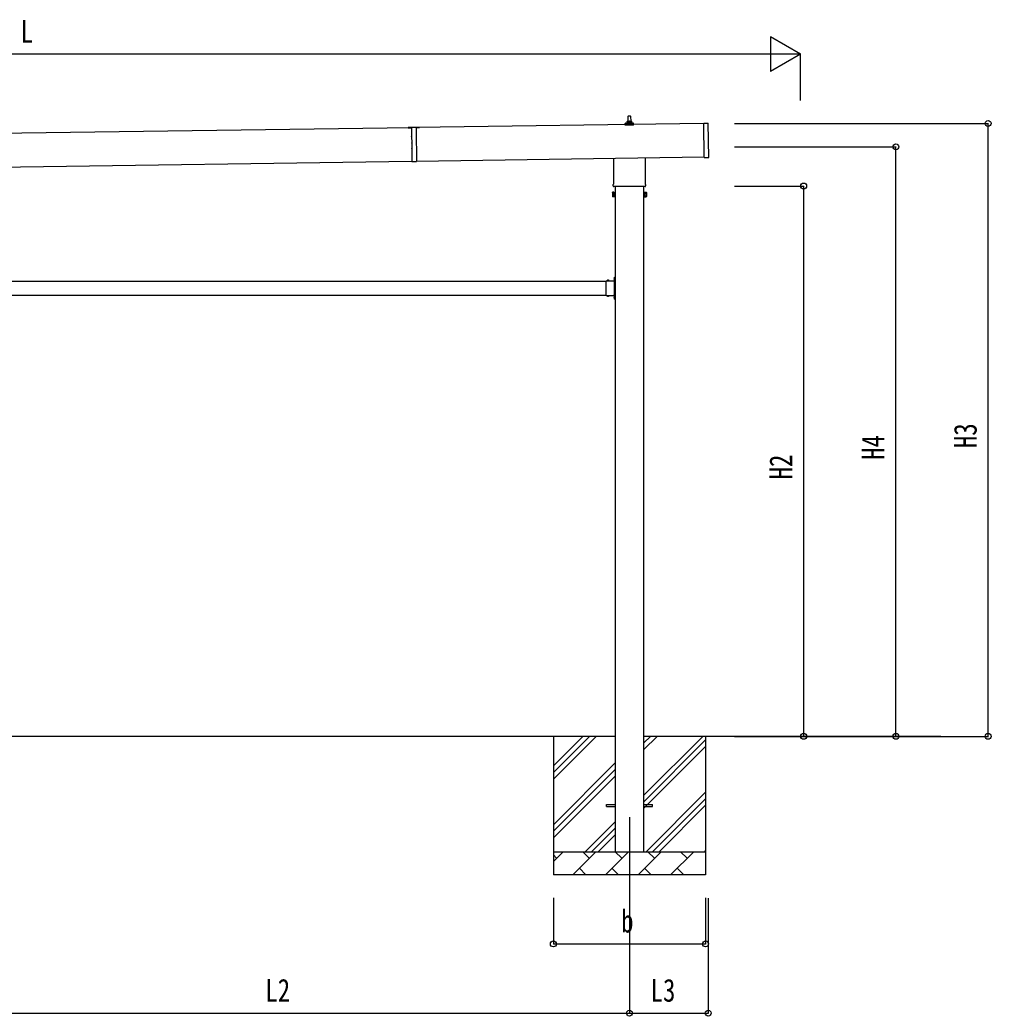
# Model space of a CAD drawing. Units: millimetres, scale not verified. Extents: x -12615 to 12615, y -8910 to 8910.
# Drawn here: x -1808 to 2403, y -4633 to -315 of the extents above; entities that cross this region are included whole.
import ezdxf
from ezdxf.enums import TextEntityAlignment as Align

# ---------------------------------------------------------------- set-up
doc = ezdxf.new("R2010")
doc.units = ezdxf.units.MM
doc.header["$LTSCALE"] = 40
for name, color, linetype in [('0-4_YKK_12', 2, 'Continuous'), ('0-5_YKK_13', 4, 'Continuous'), ('0-6_YKK_A1', 4, 'Continuous'), ('0-7_YKK_D', 6, 'Continuous')]:
    doc.layers.add(name, color=color, linetype=linetype)
doc.styles.add('ＭＳ ゴシック', font='')
doc.styles.get('ＭＳ ゴシック').set_extended_font_data('MS Gothic')

msp = doc.modelspace()

# ---------------------------------------------------------------- linework, layer by layer
at = {"layer": '0-4_YKK_12'}
msp.add_line((835.06, -3770.37), (835.06, -4270.37), dxfattribs=at)
at = {"layer": '0-5_YKK_13'}
for p, q in [((829.06, -755.4), (829.79, -731.87)), ((830.79, -730.9), (839.33, -730.9)), ((840.33, -731.87), (841.06, -755.4)), ((816.81, -770.9), (816.81, -763.18)), ((853.31, -770.9), (816.81, -770.9)), ((817.19, -762.4), (852.93, -762.4)), ((817.57, -762.21), (824.3, -760.58)), ((824.68, -760.4), (845.44, -760.4)), ((825.06, -759.61), (825.06, -755.4)), ((826.06, -755.4), (844.06, -755.4)), ((845.06, -759.61), (845.06, -755.4)), ((852.55, -762.21), (845.82, -760.58)), ((853.31, -770.9), (853.31, -763.18)), ((1157.1, -761.67), (1176.1, -761.4)), ((1159.25, -911.66), (1157.1, -761.67)), ((1179.23, -910.37), (1177.11, -762.39)), ((-75.22, -780.77), (-125.22, -781.48)), ((-125.22, -781.48), (-125.21, -781.98)), ((-125.21, -781.98), (-110.21, -781.77)), ((-110.22, -781.27), (-110.04, -793.67)), ((-110.03, -794.47), (-109.68, -818.67)), ((-109.67, -819.47), (-109.27, -847.66)), ((-90.22, -780.99), (-90.04, -793.38)), ((-90.21, -781.48), (-75.21, -781.27)), ((-90.03, -794.18), (-89.68, -818.38)), ((-89.67, -819.18), (-89.27, -847.38)), ((-75.22, -780.77), (-75.21, -781.27)), ((-109.26, -848.46), (-108.91, -872.66)), ((-89.26, -848.18), (-88.91, -872.38)), ((-108.9, -873.46), (-108.11, -928.55)), ((-88.9, -873.18), (-88.12, -928.26)), ((-108.11, -928.55), (-88.12, -928.27)), ((766.76, -1024.88), (766.76, -914.23)), ((903.36, -912.28), (903.36, -1024.88)), ((1159.25, -911.66), (1178.24, -911.39)), ((765.06, -1033.66), (765.06, -1028.16)), ((905.06, -1028.16), (905.06, -1033.66)), ((761.06, -1063.16), (761.82, -1061.84)), ((761.06, -1063.16), (761.06, -1080.16)), ((768.06, -1066.75), (761.82, -1066.75)), ((768.06, -1076.56), (761.82, -1076.56)), ((903, -1037.16), (767.12, -1037.16)), ((902.06, -1066.75), (908.3, -1066.75)), ((902.06, -1076.56), (908.3, -1076.56)), ((909.06, -1063.16), (908.3, -1061.84)), ((909.06, -1063.16), (909.06, -1080.16)), ((761.06, -1080.16), (761.82, -1081.47)), ((768.06, -1081.47), (761.82, -1081.47)), ((770.56, -1080.86), (768.06, -1080.86)), ((899.56, -1080.86), (902.06, -1080.86)), ((902.06, -1081.47), (908.3, -1081.47)), ((909.06, -1080.16), (908.3, -1081.47)), ((734.56, -1455.66), (734.56, -1445.27)), ((734.56, -1445.27), (770.96, -1445.27)), ((734.56, -1497.66), (734.56, -1457.09)), ((737.82, -1444.41), (737.82, -1444.57)), ((738.52, -1445.27), (746.59, -1445.27)), ((741.43, -1445.27), (740.11, -1442.61)), ((743.68, -1445.27), (745.01, -1442.61)), ((747.29, -1444.41), (747.29, -1444.57)), ((766.86, -1437.37), (772.56, -1437.37)), ((770.56, -1446.87), (767.56, -1446.87)), ((770.96, -1436.25), (768.3, -1434.92)), ((770.96, -1438.5), (768.3, -1439.82)), ((770.1, -1432.64), (770.26, -1432.64)), ((770.1, -1442.11), (770.26, -1442.11)), ((770.56, -1455.66), (770.56, -1448.87)), ((770.56, -1497.66), (770.56, -1457.09)), ((770.96, -1429.87), (772.56, -1429.87)), ((770.96, -1446.83), (770.96, -1429.87)), ((770.96, -1433.34), (770.96, -1441.41)), ((772.56, -1434.37), (770.96, -1434.37)), ((770.96, -1435.37), (772.56, -1435.37)), ((770.96, -1439.37), (772.56, -1439.37)), ((772.56, -1440.37), (770.96, -1440.37)), ((734.56, -1509.47), (734.56, -1499.09)), ((734.56, -1509.47), (770.96, -1509.47)), ((737.82, -1510.33), (737.82, -1510.17)), ((738.52, -1509.47), (746.59, -1509.47)), ((741.43, -1509.47), (740.11, -1512.13)), ((743.68, -1509.47), (745.01, -1512.13)), ((747.29, -1510.33), (747.29, -1510.17)), ((767.56, -1507.87), (770.56, -1507.87)), ((770.56, -1505.87), (770.56, -1499.09)), ((770.96, -1524.87), (770.96, -1507.91)), ((770.96, -1516.25), (768.3, -1514.92)), ((770.96, -1518.5), (768.3, -1519.82)), ((770.1, -1512.64), (770.26, -1512.64)), ((770.1, -1522.11), (770.26, -1522.11)), ((770.96, -1513.34), (770.96, -1521.41)), ((770.96, -1515.37), (772.56, -1515.37)), ((770.96, -1519.37), (772.56, -1519.37)), ((770.96, -1524.87), (772.56, -1524.87)), ((735.06, -3715.87), (772.56, -3715.87)), ((735.06, -3724.87), (735.06, -3715.87)), ((735.06, -3724.87), (772.56, -3724.87)), ((897.56, -3715.87), (935.06, -3715.87)), ((897.56, -3724.87), (935.06, -3724.87)), ((935.06, -3724.87), (935.06, -3715.87))]:
    msp.add_line(p, q, dxfattribs=at)
for points in [[(768.06, -1081.47), (768.06, -1061.84), (761.82, -1061.84)], [(768.06, -1080.86), (768.06, -1062.46), (770.56, -1062.46)], [(902.06, -1080.86), (902.06, -1062.46), (899.56, -1062.46)], [(902.06, -1081.47), (902.06, -1061.84), (908.3, -1061.84)], [(770.56, -1448.87), (767.56, -1448.87), (767.56, -1445.27)], [(772.56, -1444.87), (772.56, -1438.87), (772.56, -1435.87), (772.56, -1429.87)], [(770.56, -1505.87), (767.56, -1505.87), (767.56, -1509.47)], [(772.56, -1524.87), (772.56, -1518.87), (772.56, -1515.87), (772.56, -1509.87)]]:
    msp.add_lwpolyline(points, dxfattribs=at)
for points in [[(770.56, -1082.16), (770.56, -1061.16), (772.56, -1061.16), (772.56, -1082.16)], [(899.56, -1082.16), (899.56, -1061.16), (897.56, -1061.16), (897.56, -1082.16)]]:
    msp.add_lwpolyline(points, close=True, dxfattribs=at)
for centre, radius, start, end in [((830.79, -731.9), 1, 90, 178.60509), ((839.33, -731.9), 1, 1.39491, 90), ((817.81, -763.18), 1, 103.62699, 180), ((824.06, -759.61), 1, 283.62699, 0), ((829.14, -756.03), 4.13, 90, 171.17633), ((826.06, -756.4), 1, 90, 180), ((838.39, -755.4), 4.83, 133.60282, 180), ((831.73, -755.4), 4.83, 0, 46.39718), ((840.97, -756.03), 4.13, 8.82367, 90), ((844.06, -756.4), 1, 0, 90), ((846.06, -759.61), 1, 180, 256.37301), ((852.31, -763.18), 1, 0, 76.37301), ((1176.11, -762.4), 1, 0.81845, 90.81845), ((-110.33, -794.07), 0.5, 307.68835, 53.94855), ((-109.98, -819.07), 0.5, 307.68835, 53.94855), ((-89.74, -793.78), 0.5, 127.68835, 233.94855), ((-89.38, -818.78), 0.5, 127.68835, 233.94855), ((-109.56, -848.07), 0.5, 307.68835, 53.94855), ((-88.96, -847.77), 0.5, 127.68835, 233.94855), ((-109.21, -873.07), 0.5, 307.68835, 53.94855), ((-88.61, -872.77), 0.5, 127.68835, 233.94855), ((1178.23, -910.39), 1, 270.81845, 0.81845), ((769.06, -1028.16), 4, 125.09963, 180), ((769.06, -1033.66), 4, 180, 194.47751), ((769.06, -1033.66), 4, 194.47751, 241.04498), ((901.06, -1033.66), 4, 298.95502, 345.52249), ((901.06, -1028.16), 4, 0, 54.90037), ((901.06, -1033.66), 4, 345.52249, 0), ((765.4, -1064.3), 4.34, 145.61575, 214.38425), ((765.4, -1079.02), 4.34, 145.61575, 214.38425), ((777.3, -1071.66), 16.24, 162.41205, 197.58795), ((904.71, -1064.3), 4.34, 325.61575, 34.38425), ((892.82, -1071.66), 16.24, 342.41205, 17.58795), ((904.71, -1079.02), 4.34, 325.61575, 34.38425), ((733.86, -1456.37), 1, 314.427, 45.573), ((738.52, -1444.57), 0.7, 180, 270), ((738.69, -1444.41), 0.862, 129.12355, 180), ((742.56, -1449.17), 7, 90, 129.12355), ((742.56, -1449.17), 7, 50.87645, 90), ((746.59, -1444.57), 0.7, 270, 0), ((746.43, -1444.41), 0.862, 0, 50.87645), ((774.86, -1437.37), 7, 140.87645, 180), ((774.86, -1437.37), 7, 180, 219.12355), ((770.1, -1433.5), 0.862, 90, 140.87645), ((770.1, -1441.24), 0.862, 219.12355, 270), ((770.26, -1433.34), 0.7, 0, 90), ((770.26, -1441.41), 0.7, 270, 0), ((771.26, -1456.37), 1, 134.427, 225.573), ((770.56, -1444.87), 2, 270, 0), ((733.86, -1498.37), 1, 314.427, 45.573), ((738.52, -1510.17), 0.7, 90, 180), ((738.69, -1510.33), 0.862, 180, 230.87645), ((742.56, -1505.57), 7, 230.87645, 270), ((742.56, -1505.57), 7, 270, 309.12355), ((746.59, -1510.17), 0.7, 0, 90), ((746.43, -1510.33), 0.862, 309.12355, 0), ((771.26, -1498.37), 1, 134.427, 225.573), ((770.56, -1509.87), 2, 0, 90), ((774.86, -1517.37), 7, 140.87645, 180), ((774.86, -1517.37), 7, 180, 219.12355), ((770.1, -1513.5), 0.862, 90, 140.87645), ((770.1, -1521.24), 0.862, 219.12355, 270), ((770.26, -1513.34), 0.7, 0, 90), ((770.26, -1521.41), 0.7, 270, 0)]:
    msp.add_arc(centre, radius, start, end, dxfattribs=at)
at = {"layer": '0-6_YKK_A1'}
for p, q in [((1157.13, -763.67), (-90.21, -781.49)), ((-110.21, -781.77), (-5497.25, -858.7)), ((-5495.18, -1003.69), (-108.14, -926.73)), ((-88.14, -926.45), (1159.2, -908.63)), ((772.56, -1037.16), (772.56, -3920.37)), ((897.56, -3920.37), (897.56, -1037.16)), ((-2064.44, -1447.37), (734.56, -1447.37)), ((-2064.44, -1507.37), (734.56, -1507.37)), ((767.56, -1507.37), (772.06, -1507.37)), ((772.56, -3420.37), (-2102.44, -3420.37)), ((505.06, -3420.37), (505.06, -4020.37)), ((505.06, -3605.42), (690.11, -3420.37)), ((505.06, -3577.14), (661.83, -3420.37)), ((505.06, -3548.85), (633.54, -3420.37)), ((2185.94, -3420.37), (897.56, -3420.37)), ((897.56, -3675.47), (1152.66, -3420.37)), ((897.56, -3477.48), (954.67, -3420.37)), ((897.56, -3449.2), (926.38, -3420.37)), ((897.56, -3703.75), (1165.06, -3436.25)), ((1165.06, -3420.37), (1165.06, -4020.37)), ((897.56, -3732.04), (1165.06, -3464.54)), ((505.06, -3803.41), (772.56, -3535.91)), ((505.06, -3831.7), (772.56, -3564.2)), ((505.06, -3859.98), (772.56, -3592.48)), ((907.22, -3920.37), (1165.06, -3662.53)), ((935.5, -3920.37), (1165.06, -3690.81)), ((963.79, -3920.37), (1165.06, -3719.1)), ((642.66, -3920.37), (772.56, -3790.47)), ((670.94, -3920.37), (772.56, -3818.75)), ((699.23, -3920.37), (772.56, -3847.04)), ((505.06, -3920.37), (1165.06, -3920.37)), ((505.06, -3963.26), (547.95, -3920.37)), ((589.37, -4020.37), (689.37, -3920.37)), ((660.82, -3948.92), (632.27, -3920.37)), ((730.8, -4020.37), (830.8, -3920.37)), ((802.24, -3948.92), (773.69, -3920.37)), ((872.22, -4020.37), (972.22, -3920.37)), ((943.66, -3948.92), (915.11, -3920.37)), ((1013.64, -4020.37), (1113.64, -3920.37)), ((1085.08, -3948.92), (1056.53, -3920.37)), ((1161.78, -3920.37), (1165.06, -3917.09)), ((519.4, -3948.92), (505.06, -3934.58)), ((617.93, -3991.82), (646.48, -4020.37)), ((759.35, -3991.82), (787.9, -4020.37)), ((900.77, -3991.82), (929.32, -4020.37)), ((1042.19, -3991.82), (1070.74, -4020.37)), ((1165.06, -4020.37), (505.06, -4020.37))]:
    msp.add_line(p, q, dxfattribs=at)
msp.add_lwpolyline([(767.56, -1447.37), (772.06, -1447.37), (772.06, -1507.37)], dxfattribs=at)
at = {"layer": '0-7_YKK_D'}
for p, q in [((1576.7, -463.19), (1446.79, -388.19)), ((1446.79, -388.19), (1446.79, -538.19)), ((1426.7, -463.19), (-4964.74, -463.19)), ((1576.7, -463.19), (1316.89, -463.19)), ((1576.7, -463.19), (1446.79, -538.19)), ((1576.7, -663.38), (1576.7, -462.19)), ((1290.67, -763.19), (2391.67, -763.19)), ((2390.67, -3420.37), (2390.67, -763.19)), ((1290.67, -864.66), (1991.67, -864.66)), ((1990.67, -3420.37), (1990.67, -864.66)), ((1290.67, -1034.66), (1591.67, -1034.66)), ((1590.67, -3420.37), (1590.67, -1034.66)), ((1290.67, -3420.37), (1591.67, -3420.37)), ((1290.67, -3420.37), (2391.67, -3420.37)), ((1290.67, -3420.37), (1991.67, -3420.37)), ((505.06, -4120.37), (505.06, -4321.37)), ((835.06, -4120.37), (835.06, -4621.37)), ((835.06, -4120.37), (835.06, -4621.37)), ((1165.06, -4120.37), (1165.06, -4321.37)), ((1176.7, -4121.37), (1176.7, -4621.37)), ((505.06, -4320.37), (1165.06, -4320.37)), ((-2164.94, -4620.37), (835.06, -4620.37)), ((835.06, -4620.37), (1176.7, -4620.37))]:
    msp.add_line(p, q, dxfattribs=at)
for centre in [(2390.67, -763.19), (1990.67, -864.66), (1590.67, -1034.66), (1590.67, -3420.37), (1990.67, -3420.37), (2390.67, -3420.37), (505.06, -4320.37), (1165.06, -4320.37), (835.06, -4620.37), (835.06, -4620.37), (1176.7, -4620.37)]:
    msp.add_circle(centre, 12.75, dxfattribs=at)

# ---------------------------------------------------------------- texts
at = {"layer": '0-7_YKK_D', "style": 'ＭＳ ゴシック', "width": 0.8}
for s, p in [('L', (-1805.02, -443.19)), ('b', (799.06, -4300.37)), ('L2', (-744.14, -4600.37)), ('L3', (926.68, -4600.37))]:
    msp.add_text(s, height=98.97, dxfattribs=at).set_placement(p, align=Align.BOTTOM_LEFT)
for s, p in [('H3', (2370.67, -2170.98)), ('H4', (1970.67, -2221.71)), ('H2', (1570.67, -2306.71))]:
    msp.add_text(s, height=98.97, rotation=90, dxfattribs=at).set_placement(p, align=Align.BOTTOM_LEFT)

doc.saveas('drawing.dxf')
